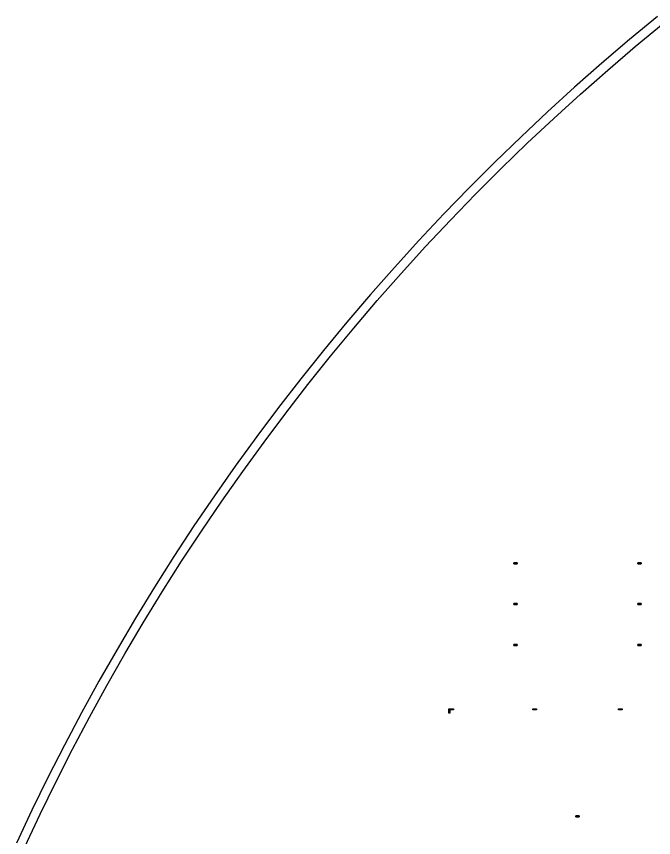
# Model space of a CAD drawing. Extents: x -50899 to 50899, y -48295 to 50898.
# Drawn here: x -46230 to -32228, y 21419 to 39467 of the extents above; entities that cross this region are included whole.
import ezdxf

# ---------------------------------------------------------------- set-up
doc = ezdxf.new("R2010")
doc.units = 0
doc.layers.add('GAP', color=1, linetype='continuous')
doc.layers.add('PIN', color=3, linetype='continuous')

# ---------------------------------------------------------------- blocks, each defined once
blk = doc.blocks.new('A')
at = {"layer": 'PIN'}
for points in [[(-100, 48400), (0, 48400), (0, 48380), (-80, 48380), (-80, 48300), (-100, 48300), (-100, 48400)], [(1743, 48400), (1823, 48400), (1823, 48380), (1743, 48380), (1743, 48400)], [(3627, 48400), (3707, 48400), (3707, 48380), (3627, 48380), (3627, 48400)]]:
    blk.add_lwpolyline(points, dxfattribs=at)
blk = doc.blocks.new('AGAP')
for points in [[(1323.35, 51611), (1323.35, 51589), (1322.65, 51589), (1322.65, 51611), (1323.35, 51611)], [(1323.35, 51611.2), (1323.35, 51611), (1401.65, 51611), (1401.65, 51611.2), (1323.35, 51611.2)], [(1323.35, 51589), (1323.35, 51588.8), (1401.65, 51588.8), (1401.65, 51589), (1323.35, 51589)], [(1346.35, 51607), (1346.35, 51606.8), (1378.65, 51606.8), (1378.65, 51607), (1346.35, 51607)], [(1347.05, 51606.8), (1347.05, 51593.2), (1346.35, 51593.2), (1346.35, 51606.8), (1347.05, 51606.8)], [(1346.35, 51593.2), (1346.35, 51593), (1378.65, 51593), (1378.65, 51593.2), (1346.35, 51593.2)], [(1358.5, 51611.2), (1358.5, 51611), (1366.5, 51611), (1366.5, 51611.2), (1358.5, 51611.2)], [(1358.5, 51611), (1360.5, 51611), (1360.5, 51611.2), (1358.5, 51611.2), (1358.5, 51611)], [(1358.5, 51607), (1358.5, 51606.8), (1366.5, 51606.8), (1366.5, 51607), (1358.5, 51607)], [(1358.5, 51607), (1360.5, 51607), (1360.5, 51606.8), (1358.5, 51606.8), (1358.5, 51607)], [(1358.5, 51593.2), (1358.5, 51593), (1366.5, 51593), (1366.5, 51593.2), (1358.5, 51593.2)], [(1358.5, 51593), (1360.5, 51593), (1360.5, 51593.2), (1358.5, 51593.2), (1358.5, 51593)], [(1358.5, 51589), (1358.5, 51588.8), (1366.5, 51588.8), (1366.5, 51589), (1358.5, 51589)], [(1358.5, 51589), (1360.5, 51589), (1360.5, 51588.8), (1358.5, 51588.8), (1358.5, 51589)], [(1360.5, 51611), (1363.5, 51609.395), (1363.5, 51609.595), (1360.5, 51611.2), (1360.5, 51611)], [(1360.5, 51607), (1363.5, 51608.605), (1363.5, 51608.405), (1360.5, 51606.8), (1360.5, 51607)], [(1360.5, 51593), (1363.5, 51591.395), (1363.5, 51591.595), (1360.5, 51593.2), (1360.5, 51593)], [(1360.5, 51589), (1363.5, 51590.605), (1363.5, 51590.405), (1360.5, 51588.8), (1360.5, 51589)], [(1363.5, 51609.395), (1364.3, 51609.395), (1364.3, 51609.595), (1363.5, 51609.595), (1363.5, 51609.395)], [(1363.5, 51608.605), (1364.3, 51608.605), (1364.3, 51608.405), (1363.5, 51608.405), (1363.5, 51608.605)], [(1363.5, 51591.395), (1364.3, 51591.395), (1364.3, 51591.595), (1363.5, 51591.595), (1363.5, 51591.395)], [(1363.5, 51590.605), (1364.3, 51590.605), (1364.3, 51590.405), (1363.5, 51590.405), (1363.5, 51590.605)], [(1364.3, 51607.8), (1364.5, 51607.8), (1364.5, 51610.2), (1364.3, 51610.2), (1364.3, 51607.8)], [(1364.3, 51589.8), (1364.5, 51589.8), (1364.5, 51592.2), (1364.3, 51592.2), (1364.3, 51589.8)], [(1364.5, 51610), (1366.5, 51611), (1366.5, 51611.2), (1364.5, 51610.2), (1364.5, 51610)], [(1364.5, 51608), (1366.5, 51607), (1366.5, 51606.8), (1364.5, 51607.8), (1364.5, 51608)], [(1364.5, 51592), (1366.5, 51593), (1366.5, 51593.2), (1364.5, 51592.2), (1364.5, 51592)], [(1364.5, 51590), (1366.5, 51589), (1366.5, 51588.8), (1364.5, 51589.8), (1364.5, 51590)], [(1377.95, 51606.8), (1377.95, 51593.2), (1378.65, 51593.2), (1378.65, 51606.8), (1377.95, 51606.8)], [(1401.65, 51611), (1401.65, 51589), (1402.35, 51589), (1402.35, 51611), (1401.65, 51611)], [(4048.35, 51611), (4048.35, 51589), (4047.65, 51589), (4047.65, 51611), (4048.35, 51611)], [(4048.35, 51611.2), (4048.35, 51611), (4126.65, 51611), (4126.65, 51611.2), (4048.35, 51611.2)], [(4048.35, 51589), (4048.35, 51588.8), (4126.65, 51588.8), (4126.65, 51589), (4048.35, 51589)], [(4071.35, 51607), (4071.35, 51606.8), (4103.65, 51606.8), (4103.65, 51607), (4071.35, 51607)], [(4072.05, 51606.8), (4072.05, 51593.2), (4071.35, 51593.2), (4071.35, 51606.8), (4072.05, 51606.8)], [(4071.35, 51593.2), (4071.35, 51593), (4103.65, 51593), (4103.65, 51593.2), (4071.35, 51593.2)], [(4083.5, 51611.2), (4083.5, 51611), (4091.5, 51611), (4091.5, 51611.2), (4083.5, 51611.2)], [(4083.5, 51611), (4085.5, 51611), (4085.5, 51611.2), (4083.5, 51611.2), (4083.5, 51611)], [(4083.5, 51607), (4083.5, 51606.8), (4091.5, 51606.8), (4091.5, 51607), (4083.5, 51607)], [(4083.5, 51607), (4085.5, 51607), (4085.5, 51606.8), (4083.5, 51606.8), (4083.5, 51607)], [(4083.5, 51593.2), (4083.5, 51593), (4091.5, 51593), (4091.5, 51593.2), (4083.5, 51593.2)], [(4083.5, 51593), (4085.5, 51593), (4085.5, 51593.2), (4083.5, 51593.2), (4083.5, 51593)], [(4083.5, 51589), (4083.5, 51588.8), (4091.5, 51588.8), (4091.5, 51589), (4083.5, 51589)], [(4083.5, 51589), (4085.5, 51589), (4085.5, 51588.8), (4083.5, 51588.8), (4083.5, 51589)], [(4085.5, 51611), (4088.5, 51609.395), (4088.5, 51609.595), (4085.5, 51611.2), (4085.5, 51611)], [(4085.5, 51607), (4088.5, 51608.605), (4088.5, 51608.405), (4085.5, 51606.8), (4085.5, 51607)], [(4085.5, 51593), (4088.5, 51591.395), (4088.5, 51591.595), (4085.5, 51593.2), (4085.5, 51593)], [(4085.5, 51589), (4088.5, 51590.605), (4088.5, 51590.405), (4085.5, 51588.8), (4085.5, 51589)], [(4088.5, 51609.395), (4089.3, 51609.395), (4089.3, 51609.595), (4088.5, 51609.595), (4088.5, 51609.395)], [(4088.5, 51608.605), (4089.3, 51608.605), (4089.3, 51608.405), (4088.5, 51608.405), (4088.5, 51608.605)], [(4088.5, 51591.395), (4089.3, 51591.395), (4089.3, 51591.595), (4088.5, 51591.595), (4088.5, 51591.395)], [(4088.5, 51590.605), (4089.3, 51590.605), (4089.3, 51590.405), (4088.5, 51590.405), (4088.5, 51590.605)], [(4089.3, 51607.8), (4089.5, 51607.8), (4089.5, 51610.2), (4089.3, 51610.2), (4089.3, 51607.8)], [(4089.3, 51589.8), (4089.5, 51589.8), (4089.5, 51592.2), (4089.3, 51592.2), (4089.3, 51589.8)], [(4089.5, 51610), (4091.5, 51611), (4091.5, 51611.2), (4089.5, 51610.2), (4089.5, 51610)], [(4089.5, 51608), (4091.5, 51607), (4091.5, 51606.8), (4089.5, 51607.8), (4089.5, 51608)], [(4089.5, 51592), (4091.5, 51593), (4091.5, 51593.2), (4089.5, 51592.2), (4089.5, 51592)], [(4089.5, 51590), (4091.5, 51589), (4091.5, 51588.8), (4089.5, 51589.8), (4089.5, 51590)], [(4102.95, 51606.8), (4102.95, 51593.2), (4103.65, 51593.2), (4103.65, 51606.8), (4102.95, 51606.8)], [(4126.65, 51611), (4126.65, 51589), (4127.35, 51589), (4127.35, 51611), (4126.65, 51611)], [(1323.35, 50711), (1323.35, 50689), (1322.65, 50689), (1322.65, 50711), (1323.35, 50711)], [(1323.35, 50711.2), (1323.35, 50711), (1401.65, 50711), (1401.65, 50711.2), (1323.35, 50711.2)], [(1323.35, 50689), (1323.35, 50688.8), (1401.65, 50688.8), (1401.65, 50689), (1323.35, 50689)], [(1346.35, 50707), (1346.35, 50706.8), (1378.65, 50706.8), (1378.65, 50707), (1346.35, 50707)], [(1347.05, 50706.8), (1347.05, 50693.2), (1346.35, 50693.2), (1346.35, 50706.8), (1347.05, 50706.8)], [(1346.35, 50693.2), (1346.35, 50693), (1378.65, 50693), (1378.65, 50693.2), (1346.35, 50693.2)], [(1358.5, 50711.2), (1358.5, 50711), (1366.5, 50711), (1366.5, 50711.2), (1358.5, 50711.2)], [(1358.5, 50711), (1360.5, 50711), (1360.5, 50711.2), (1358.5, 50711.2), (1358.5, 50711)], [(1358.5, 50707), (1358.5, 50706.8), (1366.5, 50706.8), (1366.5, 50707), (1358.5, 50707)], [(1358.5, 50707), (1360.5, 50707), (1360.5, 50706.8), (1358.5, 50706.8), (1358.5, 50707)], [(1358.5, 50693.2), (1358.5, 50693), (1366.5, 50693), (1366.5, 50693.2), (1358.5, 50693.2)], [(1358.5, 50693), (1360.5, 50693), (1360.5, 50693.2), (1358.5, 50693.2), (1358.5, 50693)], [(1358.5, 50689), (1358.5, 50688.8), (1366.5, 50688.8), (1366.5, 50689), (1358.5, 50689)], [(1358.5, 50689), (1360.5, 50689), (1360.5, 50688.8), (1358.5, 50688.8), (1358.5, 50689)], [(1360.5, 50711), (1363.5, 50709.395), (1363.5, 50709.595), (1360.5, 50711.2), (1360.5, 50711)], [(1360.5, 50707), (1363.5, 50708.605), (1363.5, 50708.405), (1360.5, 50706.8), (1360.5, 50707)], [(1360.5, 50693), (1363.5, 50691.395), (1363.5, 50691.595), (1360.5, 50693.2), (1360.5, 50693)], [(1360.5, 50689), (1363.5, 50690.605), (1363.5, 50690.405), (1360.5, 50688.8), (1360.5, 50689)], [(1363.5, 50709.395), (1364.3, 50709.395), (1364.3, 50709.595), (1363.5, 50709.595), (1363.5, 50709.395)], [(1363.5, 50708.605), (1364.3, 50708.605), (1364.3, 50708.405), (1363.5, 50708.405), (1363.5, 50708.605)], [(1363.5, 50691.395), (1364.3, 50691.395), (1364.3, 50691.595), (1363.5, 50691.595), (1363.5, 50691.395)], [(1363.5, 50690.605), (1364.3, 50690.605), (1364.3, 50690.405), (1363.5, 50690.405), (1363.5, 50690.605)], [(1364.3, 50707.8), (1364.5, 50707.8), (1364.5, 50710.2), (1364.3, 50710.2), (1364.3, 50707.8)], [(1364.3, 50689.8), (1364.5, 50689.8), (1364.5, 50692.2), (1364.3, 50692.2), (1364.3, 50689.8)], [(1364.5, 50710), (1366.5, 50711), (1366.5, 50711.2), (1364.5, 50710.2), (1364.5, 50710)], [(1364.5, 50708), (1366.5, 50707), (1366.5, 50706.8), (1364.5, 50707.8), (1364.5, 50708)], [(1364.5, 50692), (1366.5, 50693), (1366.5, 50693.2), (1364.5, 50692.2), (1364.5, 50692)], [(1364.5, 50690), (1366.5, 50689), (1366.5, 50688.8), (1364.5, 50689.8), (1364.5, 50690)], [(1377.95, 50706.8), (1377.95, 50693.2), (1378.65, 50693.2), (1378.65, 50706.8), (1377.95, 50706.8)], [(1401.65, 50711), (1401.65, 50689), (1402.35, 50689), (1402.35, 50711), (1401.65, 50711)], [(4048.35, 50711), (4048.35, 50689), (4047.65, 50689), (4047.65, 50711), (4048.35, 50711)], [(4048.35, 50711.2), (4048.35, 50711), (4126.65, 50711), (4126.65, 50711.2), (4048.35, 50711.2)], [(4048.35, 50689), (4048.35, 50688.8), (4126.65, 50688.8), (4126.65, 50689), (4048.35, 50689)], [(4071.35, 50707), (4071.35, 50706.8), (4103.65, 50706.8), (4103.65, 50707), (4071.35, 50707)], [(4072.05, 50706.8), (4072.05, 50693.2), (4071.35, 50693.2), (4071.35, 50706.8), (4072.05, 50706.8)], [(4071.35, 50693.2), (4071.35, 50693), (4103.65, 50693), (4103.65, 50693.2), (4071.35, 50693.2)], [(4083.5, 50711.2), (4083.5, 50711), (4091.5, 50711), (4091.5, 50711.2), (4083.5, 50711.2)], [(4083.5, 50711), (4085.5, 50711), (4085.5, 50711.2), (4083.5, 50711.2), (4083.5, 50711)], [(4083.5, 50707), (4083.5, 50706.8), (4091.5, 50706.8), (4091.5, 50707), (4083.5, 50707)], [(4083.5, 50707), (4085.5, 50707), (4085.5, 50706.8), (4083.5, 50706.8), (4083.5, 50707)], [(4083.5, 50693.2), (4083.5, 50693), (4091.5, 50693), (4091.5, 50693.2), (4083.5, 50693.2)], [(4083.5, 50693), (4085.5, 50693), (4085.5, 50693.2), (4083.5, 50693.2), (4083.5, 50693)], [(4083.5, 50689), (4083.5, 50688.8), (4091.5, 50688.8), (4091.5, 50689), (4083.5, 50689)], [(4083.5, 50689), (4085.5, 50689), (4085.5, 50688.8), (4083.5, 50688.8), (4083.5, 50689)], [(4085.5, 50711), (4088.5, 50709.395), (4088.5, 50709.595), (4085.5, 50711.2), (4085.5, 50711)], [(4085.5, 50707), (4088.5, 50708.605), (4088.5, 50708.405), (4085.5, 50706.8), (4085.5, 50707)], [(4085.5, 50693), (4088.5, 50691.395), (4088.5, 50691.595), (4085.5, 50693.2), (4085.5, 50693)], [(4085.5, 50689), (4088.5, 50690.605), (4088.5, 50690.405), (4085.5, 50688.8), (4085.5, 50689)], [(4088.5, 50709.395), (4089.3, 50709.395), (4089.3, 50709.595), (4088.5, 50709.595), (4088.5, 50709.395)], [(4088.5, 50708.605), (4089.3, 50708.605), (4089.3, 50708.405), (4088.5, 50708.405), (4088.5, 50708.605)], [(4088.5, 50691.395), (4089.3, 50691.395), (4089.3, 50691.595), (4088.5, 50691.595), (4088.5, 50691.395)], [(4088.5, 50690.605), (4089.3, 50690.605), (4089.3, 50690.405), (4088.5, 50690.405), (4088.5, 50690.605)], [(4089.3, 50707.8), (4089.5, 50707.8), (4089.5, 50710.2), (4089.3, 50710.2), (4089.3, 50707.8)], [(4089.3, 50689.8), (4089.5, 50689.8), (4089.5, 50692.2), (4089.3, 50692.2), (4089.3, 50689.8)], [(4089.5, 50710), (4091.5, 50711), (4091.5, 50711.2), (4089.5, 50710.2), (4089.5, 50710)], [(4089.5, 50708), (4091.5, 50707), (4091.5, 50706.8), (4089.5, 50707.8), (4089.5, 50708)], [(4089.5, 50692), (4091.5, 50693), (4091.5, 50693.2), (4089.5, 50692.2), (4089.5, 50692)], [(4089.5, 50690), (4091.5, 50689), (4091.5, 50688.8), (4089.5, 50689.8), (4089.5, 50690)], [(4102.95, 50706.8), (4102.95, 50693.2), (4103.65, 50693.2), (4103.65, 50706.8), (4102.95, 50706.8)], [(4126.65, 50711), (4126.65, 50689), (4127.35, 50689), (4127.35, 50711), (4126.65, 50711)], [(1323.35, 49811), (1323.35, 49789), (1322.65, 49789), (1322.65, 49811), (1323.35, 49811)], [(1323.35, 49811.2), (1323.35, 49811), (1401.65, 49811), (1401.65, 49811.2), (1323.35, 49811.2)], [(1323.35, 49789), (1323.35, 49788.8), (1401.65, 49788.8), (1401.65, 49789), (1323.35, 49789)], [(1346.35, 49807), (1346.35, 49806.8), (1378.65, 49806.8), (1378.65, 49807), (1346.35, 49807)], [(1347.05, 49806.8), (1347.05, 49793.2), (1346.35, 49793.2), (1346.35, 49806.8), (1347.05, 49806.8)], [(1346.35, 49793.2), (1346.35, 49793), (1378.65, 49793), (1378.65, 49793.2), (1346.35, 49793.2)], [(1358.5, 49811.2), (1358.5, 49811), (1366.5, 49811), (1366.5, 49811.2), (1358.5, 49811.2)], [(1358.5, 49811), (1366.5, 49811), (1366.5, 49811.2), (1358.5, 49811.2), (1358.5, 49811)], [(1358.5, 49807), (1358.5, 49806.8), (1366.5, 49806.8), (1366.5, 49807), (1358.5, 49807)], [(1358.5, 49807), (1366.5, 49807), (1366.5, 49806.8), (1358.5, 49806.8), (1358.5, 49807)], [(1358.5, 49793.2), (1358.5, 49793), (1366.5, 49793), (1366.5, 49793.2), (1358.5, 49793.2)], [(1358.5, 49793), (1366.5, 49793), (1366.5, 49793.2), (1358.5, 49793.2), (1358.5, 49793)], [(1358.5, 49789), (1358.5, 49788.8), (1366.5, 49788.8), (1366.5, 49789), (1358.5, 49789)], [(1358.5, 49789), (1366.5, 49789), (1366.5, 49788.8), (1358.5, 49788.8), (1358.5, 49789)], [(1377.95, 49806.8), (1377.95, 49793.2), (1378.65, 49793.2), (1378.65, 49806.8), (1377.95, 49806.8)], [(1401.65, 49811), (1401.65, 49789), (1402.35, 49789), (1402.35, 49811), (1401.65, 49811)], [(4048.35, 49811), (4048.35, 49789), (4047.65, 49789), (4047.65, 49811), (4048.35, 49811)], [(4048.35, 49811.2), (4048.35, 49811), (4126.65, 49811), (4126.65, 49811.2), (4048.35, 49811.2)], [(4048.35, 49789), (4048.35, 49788.8), (4126.65, 49788.8), (4126.65, 49789), (4048.35, 49789)], [(4071.35, 49807), (4071.35, 49806.8), (4103.65, 49806.8), (4103.65, 49807), (4071.35, 49807)], [(4072.05, 49806.8), (4072.05, 49793.2), (4071.35, 49793.2), (4071.35, 49806.8), (4072.05, 49806.8)], [(4071.35, 49793.2), (4071.35, 49793), (4103.65, 49793), (4103.65, 49793.2), (4071.35, 49793.2)], [(4083.5, 49811.2), (4083.5, 49811), (4091.5, 49811), (4091.5, 49811.2), (4083.5, 49811.2)], [(4083.7, 49807), (4083.7, 49811), (4083.5, 49811), (4083.5, 49807), (4083.7, 49807)], [(4083.5, 49807), (4083.5, 49806.8), (4091.5, 49806.8), (4091.5, 49807), (4083.5, 49807)], [(4083.5, 49793.2), (4083.5, 49793), (4091.5, 49793), (4091.5, 49793.2), (4083.5, 49793.2)], [(4083.7, 49789), (4083.7, 49793), (4083.5, 49793), (4083.5, 49789), (4083.7, 49789)], [(4083.5, 49789), (4083.5, 49788.8), (4091.5, 49788.8), (4091.5, 49789), (4083.5, 49789)], [(4091.3, 49807), (4091.3, 49811), (4091.5, 49811), (4091.5, 49807), (4091.3, 49807)], [(4091.3, 49789), (4091.3, 49793), (4091.5, 49793), (4091.5, 49789), (4091.3, 49789)], [(4102.95, 49806.8), (4102.95, 49793.2), (4103.65, 49793.2), (4103.65, 49806.8), (4102.95, 49806.8)], [(4126.65, 49811), (4126.65, 49789), (4127.35, 49789), (4127.35, 49811), (4126.65, 49811)], [(2685.85, 46050), (2685.85, 46028), (2685.15, 46028), (2685.15, 46050), (2685.85, 46050)], [(2685.85, 46050.2), (2685.85, 46050), (2764.15, 46050), (2764.15, 46050.2), (2685.85, 46050.2)], [(2685.85, 46028), (2685.85, 46027.8), (2764.15, 46027.8), (2764.15, 46028), (2685.85, 46028)], [(2708.85, 46046), (2708.85, 46045.8), (2741.15, 46045.8), (2741.15, 46046), (2708.85, 46046)], [(2709.55, 46045.8), (2709.55, 46032.2), (2708.85, 46032.2), (2708.85, 46045.8), (2709.55, 46045.8)], [(2708.85, 46032.2), (2708.85, 46032), (2741.15, 46032), (2741.15, 46032.2), (2708.85, 46032.2)], [(2721, 46050.2), (2721, 46050), (2729, 46050), (2729, 46050.2), (2721, 46050.2)], [(2721, 46050), (2723, 46050), (2723, 46050.2), (2721, 46050.2), (2721, 46050)], [(2721, 46046), (2721, 46045.8), (2729, 46045.8), (2729, 46046), (2721, 46046)], [(2721, 46046), (2723, 46046), (2723, 46045.8), (2721, 46045.8), (2721, 46046)], [(2721, 46032.2), (2721, 46032), (2729, 46032), (2729, 46032.2), (2721, 46032.2)], [(2721, 46032), (2723, 46032), (2723, 46032.2), (2721, 46032.2), (2721, 46032)], [(2721, 46028), (2721, 46027.8), (2729, 46027.8), (2729, 46028), (2721, 46028)], [(2721, 46028), (2723, 46028), (2723, 46027.8), (2721, 46027.8), (2721, 46028)], [(2723, 46050), (2726, 46048.395), (2726, 46048.595), (2723, 46050.2), (2723, 46050)], [(2723, 46046), (2726, 46047.605), (2726, 46047.405), (2723, 46045.8), (2723, 46046)], [(2723, 46032), (2726, 46030.395), (2726, 46030.595), (2723, 46032.2), (2723, 46032)], [(2723, 46028), (2726, 46029.605), (2726, 46029.405), (2723, 46027.8), (2723, 46028)], [(2726, 46048.395), (2726.8, 46048.395), (2726.8, 46048.595), (2726, 46048.595), (2726, 46048.395)], [(2726, 46047.605), (2726.8, 46047.605), (2726.8, 46047.405), (2726, 46047.405), (2726, 46047.605)], [(2726, 46030.395), (2726.8, 46030.395), (2726.8, 46030.595), (2726, 46030.595), (2726, 46030.395)], [(2726, 46029.605), (2726.8, 46029.605), (2726.8, 46029.405), (2726, 46029.405), (2726, 46029.605)], [(2726.8, 46046.8), (2727, 46046.8), (2727, 46049.2), (2726.8, 46049.2), (2726.8, 46046.8)], [(2726.8, 46028.8), (2727, 46028.8), (2727, 46031.2), (2726.8, 46031.2), (2726.8, 46028.8)], [(2727, 46049), (2729, 46050), (2729, 46050.2), (2727, 46049.2), (2727, 46049)], [(2727, 46047), (2729, 46046), (2729, 46045.8), (2727, 46046.8), (2727, 46047)], [(2727, 46031), (2729, 46032), (2729, 46032.2), (2727, 46031.2), (2727, 46031)], [(2727, 46029), (2729, 46028), (2729, 46027.8), (2727, 46028.8), (2727, 46029)], [(2740.45, 46045.8), (2740.45, 46032.2), (2741.15, 46032.2), (2741.15, 46045.8), (2740.45, 46045.8)], [(2764.15, 46050), (2764.15, 46028), (2764.85, 46028), (2764.85, 46050), (2764.15, 46050)]]:
    blk.add_lwpolyline(points)
blk = doc.blocks.new('APIN')
for points in [[(1346.35, 51611), (1346.35, 51589), (1323.35, 51589), (1323.35, 51611), (1346.35, 51611)], [(1346.35, 51611), (1346.35, 51607), (1378.65, 51607), (1378.65, 51611), (1346.35, 51611)], [(1346.35, 51593), (1346.35, 51589), (1378.65, 51589), (1378.65, 51593), (1346.35, 51593)], [(1358.5, 51611), (1358.5, 51607), (1366.5, 51607), (1366.5, 51611), (1358.5, 51611)], [(1358.5, 51607), (1360.5, 51607), (1360.5, 51611), (1358.5, 51611), (1358.5, 51607)], [(1358.5, 51593), (1358.5, 51589), (1366.5, 51589), (1366.5, 51593), (1358.5, 51593)], [(1358.5, 51589), (1360.5, 51589), (1360.5, 51593), (1358.5, 51593), (1358.5, 51589)], [(1360.5, 51609), (1363.5, 51609), (1363.5, 51609.395), (1360.5, 51611), (1360.5, 51609)], [(1360.5, 51609), (1363.5, 51609), (1363.5, 51608.605), (1360.5, 51607), (1360.5, 51609)], [(1360.5, 51591), (1363.5, 51591), (1363.5, 51591.395), (1360.5, 51593), (1360.5, 51591)], [(1360.5, 51591), (1363.5, 51591), (1363.5, 51590.605), (1360.5, 51589), (1360.5, 51591)], [(1363.5, 51608.605), (1364.3, 51608.605), (1364.3, 51609.395), (1363.5, 51609.395), (1363.5, 51608.605)], [(1363.5, 51590.605), (1364.3, 51590.605), (1364.3, 51591.395), (1363.5, 51591.395), (1363.5, 51590.605)], [(1364.5, 51609), (1366.5, 51609), (1366.5, 51611), (1364.5, 51610), (1364.5, 51609)], [(1364.5, 51609), (1366.5, 51609), (1366.5, 51607), (1364.5, 51608), (1364.5, 51609)], [(1364.5, 51591), (1366.5, 51591), (1366.5, 51593), (1364.5, 51592), (1364.5, 51591)], [(1364.5, 51591), (1366.5, 51591), (1366.5, 51589), (1364.5, 51590), (1364.5, 51591)], [(1378.65, 51611), (1378.65, 51589), (1401.65, 51589), (1401.65, 51611), (1378.65, 51611)], [(4071.35, 51611), (4071.35, 51589), (4048.35, 51589), (4048.35, 51611), (4071.35, 51611)], [(4071.35, 51611), (4071.35, 51607), (4103.65, 51607), (4103.65, 51611), (4071.35, 51611)], [(4071.35, 51593), (4071.35, 51589), (4103.65, 51589), (4103.65, 51593), (4071.35, 51593)], [(4083.5, 51611), (4083.5, 51607), (4091.5, 51607), (4091.5, 51611), (4083.5, 51611)], [(4083.5, 51607), (4085.5, 51607), (4085.5, 51611), (4083.5, 51611), (4083.5, 51607)], [(4083.5, 51593), (4083.5, 51589), (4091.5, 51589), (4091.5, 51593), (4083.5, 51593)], [(4083.5, 51589), (4085.5, 51589), (4085.5, 51593), (4083.5, 51593), (4083.5, 51589)], [(4085.5, 51609), (4088.5, 51609), (4088.5, 51609.395), (4085.5, 51611), (4085.5, 51609)], [(4085.5, 51609), (4088.5, 51609), (4088.5, 51608.605), (4085.5, 51607), (4085.5, 51609)], [(4085.5, 51591), (4088.5, 51591), (4088.5, 51591.395), (4085.5, 51593), (4085.5, 51591)], [(4085.5, 51591), (4088.5, 51591), (4088.5, 51590.605), (4085.5, 51589), (4085.5, 51591)], [(4088.5, 51608.605), (4089.3, 51608.605), (4089.3, 51609.395), (4088.5, 51609.395), (4088.5, 51608.605)], [(4088.5, 51590.605), (4089.3, 51590.605), (4089.3, 51591.395), (4088.5, 51591.395), (4088.5, 51590.605)], [(4089.5, 51609), (4091.5, 51609), (4091.5, 51611), (4089.5, 51610), (4089.5, 51609)], [(4089.5, 51609), (4091.5, 51609), (4091.5, 51607), (4089.5, 51608), (4089.5, 51609)], [(4089.5, 51591), (4091.5, 51591), (4091.5, 51593), (4089.5, 51592), (4089.5, 51591)], [(4089.5, 51591), (4091.5, 51591), (4091.5, 51589), (4089.5, 51590), (4089.5, 51591)], [(4103.65, 51611), (4103.65, 51589), (4126.65, 51589), (4126.65, 51611), (4103.65, 51611)], [(1346.35, 50711), (1346.35, 50689), (1323.35, 50689), (1323.35, 50711), (1346.35, 50711)], [(1346.35, 50711), (1346.35, 50707), (1378.65, 50707), (1378.65, 50711), (1346.35, 50711)], [(1346.35, 50693), (1346.35, 50689), (1378.65, 50689), (1378.65, 50693), (1346.35, 50693)], [(1358.5, 50711), (1358.5, 50707), (1366.5, 50707), (1366.5, 50711), (1358.5, 50711)], [(1358.5, 50707), (1360.5, 50707), (1360.5, 50711), (1358.5, 50711), (1358.5, 50707)], [(1358.5, 50693), (1358.5, 50689), (1366.5, 50689), (1366.5, 50693), (1358.5, 50693)], [(1358.5, 50689), (1360.5, 50689), (1360.5, 50693), (1358.5, 50693), (1358.5, 50689)], [(1360.5, 50709), (1363.5, 50709), (1363.5, 50709.395), (1360.5, 50711), (1360.5, 50709)], [(1360.5, 50709), (1363.5, 50709), (1363.5, 50708.605), (1360.5, 50707), (1360.5, 50709)], [(1360.5, 50691), (1363.5, 50691), (1363.5, 50691.395), (1360.5, 50693), (1360.5, 50691)], [(1360.5, 50691), (1363.5, 50691), (1363.5, 50690.605), (1360.5, 50689), (1360.5, 50691)], [(1363.5, 50708.605), (1364.3, 50708.605), (1364.3, 50709.395), (1363.5, 50709.395), (1363.5, 50708.605)], [(1363.5, 50690.605), (1364.3, 50690.605), (1364.3, 50691.395), (1363.5, 50691.395), (1363.5, 50690.605)], [(1364.5, 50709), (1366.5, 50709), (1366.5, 50711), (1364.5, 50710), (1364.5, 50709)], [(1364.5, 50709), (1366.5, 50709), (1366.5, 50707), (1364.5, 50708), (1364.5, 50709)], [(1364.5, 50691), (1366.5, 50691), (1366.5, 50693), (1364.5, 50692), (1364.5, 50691)], [(1364.5, 50691), (1366.5, 50691), (1366.5, 50689), (1364.5, 50690), (1364.5, 50691)], [(1378.65, 50711), (1378.65, 50689), (1401.65, 50689), (1401.65, 50711), (1378.65, 50711)], [(4071.35, 50711), (4071.35, 50689), (4048.35, 50689), (4048.35, 50711), (4071.35, 50711)], [(4071.35, 50711), (4071.35, 50707), (4103.65, 50707), (4103.65, 50711), (4071.35, 50711)], [(4071.35, 50693), (4071.35, 50689), (4103.65, 50689), (4103.65, 50693), (4071.35, 50693)], [(4083.5, 50711), (4083.5, 50707), (4091.5, 50707), (4091.5, 50711), (4083.5, 50711)], [(4083.5, 50707), (4085.5, 50707), (4085.5, 50711), (4083.5, 50711), (4083.5, 50707)], [(4083.5, 50693), (4083.5, 50689), (4091.5, 50689), (4091.5, 50693), (4083.5, 50693)], [(4083.5, 50689), (4085.5, 50689), (4085.5, 50693), (4083.5, 50693), (4083.5, 50689)], [(4085.5, 50709), (4088.5, 50709), (4088.5, 50709.395), (4085.5, 50711), (4085.5, 50709)], [(4085.5, 50709), (4088.5, 50709), (4088.5, 50708.605), (4085.5, 50707), (4085.5, 50709)], [(4085.5, 50691), (4088.5, 50691), (4088.5, 50691.395), (4085.5, 50693), (4085.5, 50691)], [(4085.5, 50691), (4088.5, 50691), (4088.5, 50690.605), (4085.5, 50689), (4085.5, 50691)], [(4088.5, 50708.605), (4089.3, 50708.605), (4089.3, 50709.395), (4088.5, 50709.395), (4088.5, 50708.605)], [(4088.5, 50690.605), (4089.3, 50690.605), (4089.3, 50691.395), (4088.5, 50691.395), (4088.5, 50690.605)], [(4089.5, 50709), (4091.5, 50709), (4091.5, 50711), (4089.5, 50710), (4089.5, 50709)], [(4089.5, 50709), (4091.5, 50709), (4091.5, 50707), (4089.5, 50708), (4089.5, 50709)], [(4089.5, 50691), (4091.5, 50691), (4091.5, 50693), (4089.5, 50692), (4089.5, 50691)], [(4089.5, 50691), (4091.5, 50691), (4091.5, 50689), (4089.5, 50690), (4089.5, 50691)], [(4103.65, 50711), (4103.65, 50689), (4126.65, 50689), (4126.65, 50711), (4103.65, 50711)], [(1346.35, 49811), (1346.35, 49789), (1323.35, 49789), (1323.35, 49811), (1346.35, 49811)], [(1346.35, 49811), (1346.35, 49807), (1378.65, 49807), (1378.65, 49811), (1346.35, 49811)], [(1346.35, 49793), (1346.35, 49789), (1378.65, 49789), (1378.65, 49793), (1346.35, 49793)], [(1358.5, 49811), (1358.5, 49807), (1366.5, 49807), (1366.5, 49811), (1358.5, 49811)], [(1358.5, 49807), (1366.5, 49807), (1366.5, 49811), (1358.5, 49811), (1358.5, 49807)], [(1358.5, 49793), (1358.5, 49789), (1366.5, 49789), (1366.5, 49793), (1358.5, 49793)], [(1358.5, 49789), (1366.5, 49789), (1366.5, 49793), (1358.5, 49793), (1358.5, 49789)], [(1378.65, 49811), (1378.65, 49789), (1401.65, 49789), (1401.65, 49811), (1378.65, 49811)], [(4071.35, 49811), (4071.35, 49789), (4048.35, 49789), (4048.35, 49811), (4071.35, 49811)], [(4071.35, 49811), (4071.35, 49807), (4103.65, 49807), (4103.65, 49811), (4071.35, 49811)], [(4071.35, 49793), (4071.35, 49789), (4103.65, 49789), (4103.65, 49793), (4071.35, 49793)], [(4083.5, 49811), (4083.5, 49807), (4091.5, 49807), (4091.5, 49811), (4083.5, 49811)], [(4083.5, 49793), (4083.5, 49789), (4091.5, 49789), (4091.5, 49793), (4083.5, 49793)], [(4103.65, 49811), (4103.65, 49789), (4126.65, 49789), (4126.65, 49811), (4103.65, 49811)], [(2708.85, 46050), (2708.85, 46028), (2685.85, 46028), (2685.85, 46050), (2708.85, 46050)], [(2708.85, 46050), (2708.85, 46046), (2741.15, 46046), (2741.15, 46050), (2708.85, 46050)], [(2708.85, 46032), (2708.85, 46028), (2741.15, 46028), (2741.15, 46032), (2708.85, 46032)], [(2721, 46050), (2721, 46046), (2729, 46046), (2729, 46050), (2721, 46050)], [(2721, 46046), (2723, 46046), (2723, 46050), (2721, 46050), (2721, 46046)], [(2721, 46032), (2721, 46028), (2729, 46028), (2729, 46032), (2721, 46032)], [(2721, 46028), (2723, 46028), (2723, 46032), (2721, 46032), (2721, 46028)], [(2723, 46048), (2726, 46048), (2726, 46048.395), (2723, 46050), (2723, 46048)], [(2723, 46048), (2726, 46048), (2726, 46047.605), (2723, 46046), (2723, 46048)], [(2723, 46030), (2726, 46030), (2726, 46030.395), (2723, 46032), (2723, 46030)], [(2723, 46030), (2726, 46030), (2726, 46029.605), (2723, 46028), (2723, 46030)], [(2726, 46047.605), (2726.8, 46047.605), (2726.8, 46048.395), (2726, 46048.395), (2726, 46047.605)], [(2726, 46029.605), (2726.8, 46029.605), (2726.8, 46030.395), (2726, 46030.395), (2726, 46029.605)], [(2727, 46048), (2729, 46048), (2729, 46050), (2727, 46049), (2727, 46048)], [(2727, 46048), (2729, 46048), (2729, 46046), (2727, 46047), (2727, 46048)], [(2727, 46030), (2729, 46030), (2729, 46032), (2727, 46031), (2727, 46030)], [(2727, 46030), (2729, 46030), (2729, 46028), (2727, 46029), (2727, 46030)], [(2741.15, 46050), (2741.15, 46028), (2764.15, 46028), (2764.15, 46050), (2741.15, 46050)]]:
    blk.add_lwpolyline(points)

msp = doc.modelspace()

# ---------------------------------------------------------------- linework, layer by layer
for points in [[(-32142, 39467), (-32759, 38957), (-33367, 38438), (-33966, 37909), (-34558, 37371), (-35141, 36823), (-35715, 36266), (-36280, 35701), (-36837, 35126), (-37384, 34543), (-37922, 33952), (-38451, 33352), (-38970, 32744), (-39480, 32127), (-39980, 31503), (-40470, 30871), (-40950, 30231), (-41420, 29584), (-41879, 28930), (-42329, 28268), (-42768, 27600), (-43196, 26924), (-43614, 26242), (-44020, 25554), (-44417, 24859), (-44802, 24158), (-45176, 23451), (-45539, 22739), (-45890, 22021), (-46230, 21297)], [(-46049, 21213), (-45710, 21934), (-45360, 22649), (-44998, 23359), (-44626, 24063), (-44242, 24762), (-43847, 25454), (-43442, 26139), (-43026, 26819), (-42599, 27491), (-42162, 28157), (-41715, 28816), (-41257, 29468), (-40789, 30113), (-40311, 30750), (-39823, 31379), (-39325, 32001), (-38817, 32615), (-38300, 33221), (-37773, 33818), (-37237, 34408), (-36692, 34988), (-36138, 35561), (-35575, 36124), (-35003, 36678), (-34422, 37224), (-33833, 37760), (-33236, 38287), (-32630, 38804), (-32016, 39312)]]:
    msp.add_lwpolyline(points)

# ---------------------------------------------------------------- block references
msp.add_blockref('A', (-36625, -24150))
at = {"layer": 'GAP'}
msp.add_blockref('AGAP', (-36625, -24150), dxfattribs=at)
at = {"layer": 'PIN'}
msp.add_blockref('APIN', (-36625, -24150), dxfattribs=at)

doc.saveas('drawing.dxf')
